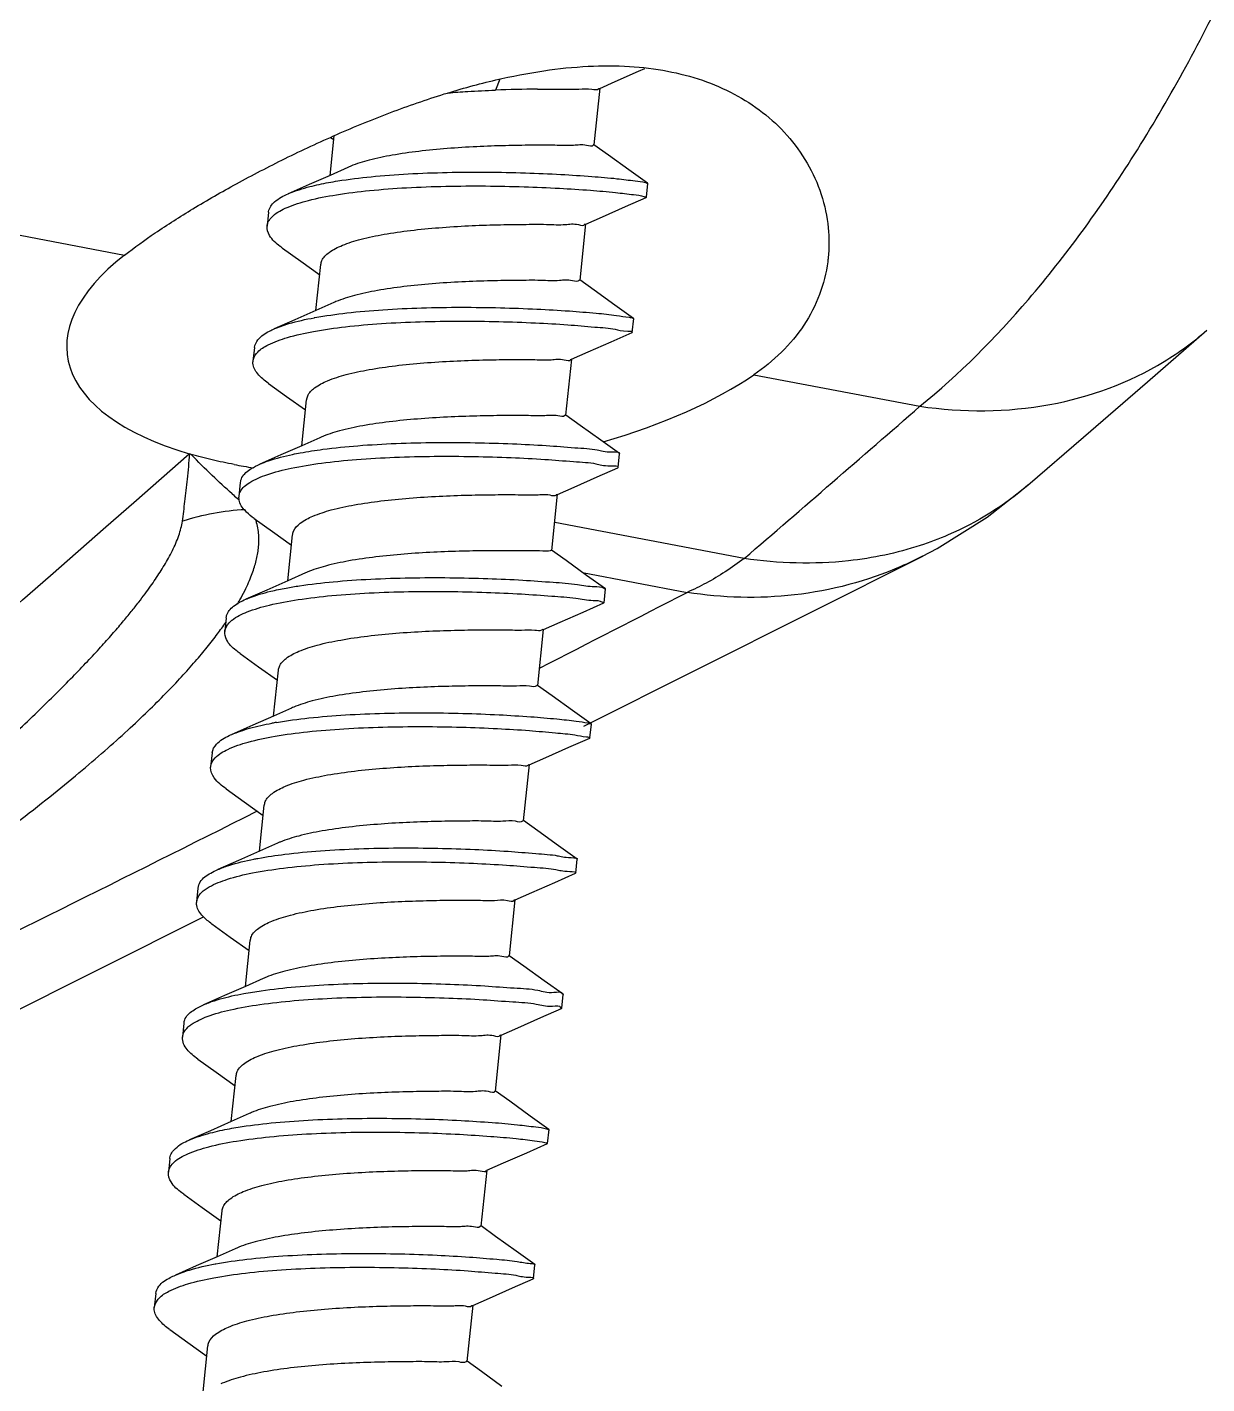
# Model space of a CAD drawing. Header units: millimetres. Extents: x -2947 to 97, y -3022 to 322.
# Drawn here: x -1455.96 to -1446.5, y -2127.89 to -2117.01 of the extents above; entities that cross this region are included whole.
import ezdxf

# ---------------------------------------------------------------- set-up
doc = ezdxf.new("R2010")
doc.units = ezdxf.units.MM
doc.layers.get('0').update_dxf_attribs({"linetype": 'CONTINUOUS'})

msp = doc.modelspace()

# ---------------------------------------------------------------- linework, layer by layer
at = {"color": 7}
for p, q in [((-1525.854376807207, -2105.394152423166), (-1455.178626173808, -2118.835711343666)), ((-1452.170927721207, -2117.425768865765), (-1452.205749358907, -2117.513134812766)), ((-1451.244744907207, -2117.443938327066), (-1451.059841821407, -2117.362029493465)), ((-1451.059841821407, -2117.362029493465), (-1451.007344687607, -2117.338969829366)), ((-1451.414730631007, -2117.952491088166), (-1451.367261635907, -2117.497613366266)), ((-1451.369542213007, -2117.499797408066), (-1451.244744907207, -2117.443938327066)), ((-1453.531513658007, -2118.196733302066), (-1453.498337714208, -2117.878820573766)), ((-1453.527128448108, -2117.892218968665), (-1453.501648622307, -2117.910547774766)), ((-1451.299978678307, -2118.034871057366), (-1451.415881410507, -2117.950845852366)), ((-1451.135970024207, -2118.152866759766), (-1451.299978678307, -2118.034871057366)), ((-1453.388101315707, -2118.132869340566), (-1453.531513658007, -2118.196733302066)), ((-1450.985517470707, -2118.260454750666), (-1451.135970024207, -2118.152866759766)), ((-1453.699554375307, -2118.270908976966), (-1453.867124161307, -2118.344303316366)), ((-1453.531513658007, -2118.196733302066), (-1453.699554375307, -2118.270908976966)), ((-1450.996082510007, -2118.372687535966), (-1450.984517302707, -2118.261862457366)), ((-1450.985517470707, -2118.260454750666), (-1450.984517302707, -2118.261862457366)), ((-1451.163787395607, -2118.446752500065), (-1450.997351879107, -2118.373858464266)), ((-1450.996082510007, -2118.372687535966), (-1450.997351879107, -2118.373858464266)), ((-1454.024855426708, -2118.492298293466), (-1454.036420633907, -2118.603123371966)), ((-1451.348597398707, -2118.528319672366), (-1451.163787395607, -2118.446752500065)), ((-1451.527812657207, -2119.036114078665), (-1451.480900295707, -2118.586570369665)), ((-1451.488432816407, -2118.589386195766), (-1451.487286298607, -2118.586443509166)), ((-1451.482365820407, -2118.587942502266), (-1451.348597398707, -2118.528319672366)), ((-1453.912643969808, -2118.780494782765), (-1453.766460057507, -2118.885024848866)), ((-1453.766460057507, -2118.885024848866), (-1453.614730648507, -2118.994170765266)), ((-1453.644595684207, -2119.280356292566), (-1453.606207305608, -2118.912494741266)), ((-1451.413060704507, -2119.118494047866), (-1451.528963436707, -2119.034468842866)), ((-1451.249052050307, -2119.236489750266), (-1451.413060704507, -2119.118494047866)), ((-1453.501183341808, -2119.216492330966), (-1453.644595684207, -2119.280356292566)), ((-1451.098599496808, -2119.344077741066), (-1451.249052050307, -2119.236489750266)), ((-1453.812636401407, -2119.354531967466), (-1453.980206187407, -2119.427926306866)), ((-1453.644595684207, -2119.280356292566), (-1453.812636401407, -2119.354531967466)), ((-1451.109164536107, -2119.456310526366), (-1451.097599328907, -2119.345485447866)), ((-1451.098599496808, -2119.344077741066), (-1451.097599328907, -2119.345485447866)), ((-1451.276869421707, -2119.530375490466), (-1451.110433905307, -2119.457481454766)), ((-1451.109164536107, -2119.456310526366), (-1451.110433905307, -2119.457481454766)), ((-1446.978101831207, -2119.851847848766), (-1446.502203651607, -2119.438417498466)), ((-1454.137937452907, -2119.575921283866), (-1454.149502660107, -2119.686746362466)), ((-1451.461679424908, -2119.611942662866), (-1451.276869421707, -2119.530375490466)), ((-1451.640894683307, -2120.119737069066), (-1451.593982321808, -2119.670193360166)), ((-1451.601581645807, -2119.673018922166), (-1451.600129316407, -2119.669858457666)), ((-1451.595447846607, -2119.671565492766), (-1451.461679424908, -2119.611942662866)), ((-1450.133483826307, -2119.795228257466), (-1448.802760330407, -2120.048313624266)), ((-1454.025725996007, -2119.864117773266), (-1453.879542083708, -2119.968647839366)), ((-1447.492059321307, -2120.296813037866), (-1446.978101831207, -2119.851847848766)), ((-1453.879542083708, -2119.968647839366), (-1453.727812674707, -2120.077793755666)), ((-1453.757677710408, -2120.363979282965), (-1453.719289331807, -2119.996117731665)), ((-1451.526142730607, -2120.202117038266), (-1451.642045462807, -2120.118091833266)), ((-1451.362134076507, -2120.320112740666), (-1451.526142730607, -2120.202117038266)), ((-1453.757677710408, -2120.363979282965), (-1453.925718427608, -2120.438154957866)), ((-1453.614265368007, -2120.300115321365), (-1453.757677710408, -2120.363979282965)), ((-1451.211681523007, -2120.427700731566), (-1451.362134076507, -2120.320112740666)), ((-1447.938141091707, -2120.681755856366), (-1447.492059321307, -2120.296813037866)), ((-1454.645089709007, -2120.433399852266), (-1454.655564802908, -2120.430364742366)), ((-1453.925718427608, -2120.438154957866), (-1454.093288213607, -2120.511549297265)), ((-1451.222246562307, -2120.539933516866), (-1451.210681355107, -2120.429108438266)), ((-1451.211681523007, -2120.427700731566), (-1451.210681355107, -2120.429108438266)), ((-1451.389951447907, -2120.613998480966), (-1451.223515931407, -2120.541104445166)), ((-1451.222246562307, -2120.539933516866), (-1451.223515931407, -2120.541104445166)), ((-1454.251019479007, -2120.659544274366), (-1454.262584686207, -2120.770369352866)), ((-1451.574761451107, -2120.695565653265), (-1451.389951447907, -2120.613998480966)), ((-1448.264995964107, -2120.937047410566), (-1447.937905594407, -2120.681556453666)), ((-1451.753976709507, -2121.203360059566), (-1451.707064348007, -2120.753816350566)), ((-1451.708529872807, -2120.755188483166), (-1451.574761451107, -2120.695565653265)), ((-1454.138808022107, -2120.947740763666), (-1453.992624109807, -2121.052270829766)), ((-1450.211552628208, -2121.268177843665), (-1451.730592439107, -2120.979277295266)), ((-1448.663668958108, -2121.187338633066), (-1448.264995964107, -2120.937047410566)), ((-1453.992624109807, -2121.052270829766), (-1453.840894700807, -2121.161416746066)), ((-1453.870759736507, -2121.447602273466), (-1453.832371358007, -2121.079740722066)), ((-1451.639224756807, -2121.285740028766), (-1451.755127489007, -2121.201714823766)), ((-1448.781377217707, -2121.250242440065), (-1448.663668958108, -2121.187338633066)), ((-1451.475216102607, -2121.403735731165), (-1451.639224756807, -2121.285740028766)), ((-1451.497842958907, -2122.612292636166), (-1448.779295122107, -2121.249224092166)), ((-1448.779308137207, -2121.249230798166), (-1448.780906853907, -2121.250053919366)), ((-1453.870759736507, -2121.447602273466), (-1454.038800453707, -2121.521777948366)), ((-1453.727347394107, -2121.383738311866), (-1453.870759736507, -2121.447602273466)), ((-1451.506887899707, -2121.380949519265), (-1450.669386971207, -2121.540229322666)), ((-1451.324763549108, -2121.511323721966), (-1451.475216102607, -2121.403735731165)), ((-1454.038800453707, -2121.521777948366), (-1454.206370239707, -2121.595172287766)), ((-1451.335328588407, -2121.623556507266), (-1451.323763381208, -2121.512731428766)), ((-1451.324763549108, -2121.511323721966), (-1451.323763381208, -2121.512731428766)), ((-1451.503033474007, -2121.697621471366), (-1451.336597957607, -2121.624727435666)), ((-1451.335328588407, -2121.623556507266), (-1451.336597957607, -2121.624727435666)), ((-1454.364101505207, -2121.743167264765), (-1454.375666712407, -2121.853992343365)), ((-1451.821611898907, -2121.838811473665), (-1451.687843477207, -2121.779188643766)), ((-1451.687843477207, -2121.779188643766), (-1451.503033474007, -2121.697621471366)), ((-1451.867058735608, -2122.286983049966), (-1451.820146374208, -2121.837439341066)), ((-1454.251890048307, -2122.031363754166), (-1454.105706136007, -2122.135893820266)), ((-1454.105706136007, -2122.135893820266), (-1453.953976727008, -2122.245039736566)), ((-1453.983841762707, -2122.531225263866), (-1453.945453384107, -2122.163363712566)), ((-1451.752306782907, -2122.369363019166), (-1451.868209515108, -2122.285337814165)), ((-1451.588298128807, -2122.487358721566), (-1451.752306782907, -2122.369363019166)), ((-1453.983841762707, -2122.531225263866), (-1454.151882479907, -2122.605400938766)), ((-1453.840429420307, -2122.467361302266), (-1453.983841762707, -2122.531225263866)), ((-1451.437845575307, -2122.594946712466), (-1451.588298128807, -2122.487358721566)), ((-1454.151882479907, -2122.605400938766), (-1454.319452265908, -2122.678795278166)), ((-1451.448410614607, -2122.707179497766), (-1451.436845407407, -2122.596354419165)), ((-1451.437845575307, -2122.594946712466), (-1451.436845407407, -2122.596354419165)), ((-1451.616115500207, -2122.781244461866), (-1451.449679983707, -2122.708350426065)), ((-1451.448410614607, -2122.707179497766), (-1451.449679983707, -2122.708350426065)), ((-1454.477183531307, -2122.826790255266), (-1454.488748738507, -2122.937615333766)), ((-1451.934693925107, -2122.922434464066), (-1451.800925503407, -2122.862811634166)), ((-1451.800925503407, -2122.862811634166), (-1451.616115500207, -2122.781244461866)), ((-1451.980140761807, -2123.370606040466), (-1451.933228400307, -2122.921062331466)), ((-1454.364972074407, -2123.114986744566), (-1454.218788162207, -2123.219516810665)), ((-1454.218788162207, -2123.219516810665), (-1454.067058753107, -2123.328662726965)), ((-1454.096923788807, -2123.614848254366), (-1454.058535410307, -2123.246986702966)), ((-1451.865388809107, -2123.452986009665), (-1451.981291541307, -2123.368960804666)), ((-1451.701380155007, -2123.570981711966), (-1451.865388809107, -2123.452986009665)), ((-1454.096923788807, -2123.614848254366), (-1454.264964506007, -2123.689023929166)), ((-1453.953511446407, -2123.550984292766), (-1454.096923788807, -2123.614848254366)), ((-1451.550927601407, -2123.678569702865), (-1451.701380155007, -2123.570981711966)), ((-1454.264964506007, -2123.689023929166), (-1454.432534292107, -2123.762418268566)), ((-1451.561492640707, -2123.790802488165), (-1451.549927433507, -2123.679977409666)), ((-1451.550927601407, -2123.678569702865), (-1451.549927433507, -2123.679977409666)), ((-1451.729197526307, -2123.864867452266), (-1451.562762009907, -2123.791973416566)), ((-1451.561492640707, -2123.790802488165), (-1451.562762009907, -2123.791973416566)), ((-1454.590265557507, -2123.910413245666), (-1454.601830764707, -2124.021238324266)), ((-1452.047775951208, -2124.006057454466), (-1451.914007529507, -2123.946434624666)), ((-1451.914007529507, -2123.946434624666), (-1451.729197526307, -2123.864867452266)), ((-1452.093222788007, -2124.454229030865), (-1452.046310426507, -2124.004685321866)), ((-1456.374979126307, -2125.057668363966), (-1454.545984993707, -2124.140618336066)), ((-1454.478054100608, -2124.198609734965), (-1454.331870188307, -2124.303139801066)), ((-1454.331870188307, -2124.303139801066), (-1454.180140779308, -2124.412285717466)), ((-1454.210005815007, -2124.698471244766), (-1454.171617436407, -2124.330609693466)), ((-1451.978470835207, -2124.536609000066), (-1452.094373567408, -2124.452583795066)), ((-1451.814462181107, -2124.654604702466), (-1451.978470835207, -2124.536609000066)), ((-1454.210005815007, -2124.698471244766), (-1454.378046532207, -2124.772646919666)), ((-1454.066593472608, -2124.634607283166), (-1454.210005815007, -2124.698471244766)), ((-1451.664009627607, -2124.762192693366), (-1451.814462181107, -2124.654604702466)), ((-1454.378046532207, -2124.772646919666), (-1454.545616318208, -2124.846041259066)), ((-1451.674574666907, -2124.874425478666), (-1451.663009459707, -2124.763600400066)), ((-1451.664009627607, -2124.762192693366), (-1451.663009459707, -2124.763600400066)), ((-1451.842279552507, -2124.948490442765), (-1451.675844036107, -2124.875596406966)), ((-1451.674574666907, -2124.874425478666), (-1451.675844036107, -2124.875596406966)), ((-1454.703347583607, -2124.994036236166), (-1454.714912790907, -2125.104861314666)), ((-1452.160857977407, -2125.089680444966), (-1452.027089555707, -2125.030057615066)), ((-1452.027089555707, -2125.030057615066), (-1451.842279552507, -2124.948490442765)), ((-1452.206304814107, -2125.537852021266), (-1452.159392452608, -2125.088308312365)), ((-1452.167112130707, -2125.091151243366), (-1452.165912692007, -2125.088119293766)), ((-1454.591136126707, -2125.282232725466), (-1454.444952214508, -2125.386762791566)), ((-1454.444952214508, -2125.386762791566), (-1454.293222805407, -2125.495908707866)), ((-1454.323087841107, -2125.782094235165), (-1454.284699462607, -2125.414232683866)), ((-1452.091552861407, -2125.620231990466), (-1452.207455593607, -2125.536206785466)), ((-1451.927544207307, -2125.738227692866), (-1452.091552861407, -2125.620231990466)), ((-1454.323087841107, -2125.782094235165), (-1454.491128558307, -2125.856269910066)), ((-1454.179675498707, -2125.718230273666), (-1454.323087841107, -2125.782094235165)), ((-1451.777091653807, -2125.845815683766), (-1451.927544207307, -2125.738227692866)), ((-1454.491128558307, -2125.856269910066), (-1454.658698344407, -2125.929664249466)), ((-1451.787656693107, -2125.958048469066), (-1451.776091485807, -2125.847223390466)), ((-1451.777091653807, -2125.845815683766), (-1451.776091485807, -2125.847223390466)), ((-1451.955361578607, -2126.032113433166), (-1451.788926062207, -2125.959219397366)), ((-1451.787656693107, -2125.958048469066), (-1451.788926062207, -2125.959219397366)), ((-1454.816429609808, -2126.077659226566), (-1454.827994817007, -2126.188484305166)), ((-1452.273940003508, -2126.173303435366), (-1452.140171581807, -2126.113680605566)), ((-1452.140171581807, -2126.113680605566), (-1451.955361578607, -2126.032113433166)), ((-1452.319386840307, -2126.621475011766), (-1452.272474478807, -2126.171931302766)), ((-1454.704218152908, -2126.365855715866), (-1454.558034240607, -2126.470385781966)), ((-1454.558034240607, -2126.470385781966), (-1454.406304831607, -2126.579531698366)), ((-1454.436169867307, -2126.865717225666), (-1454.397781488708, -2126.497855674365)), ((-1452.204634887507, -2126.703854980966), (-1452.320537619707, -2126.619829775966)), ((-1452.040626233407, -2126.821850683365), (-1452.204634887507, -2126.703854980966)), ((-1454.436169867307, -2126.865717225666), (-1454.604210584507, -2126.939892900566)), ((-1454.292757524907, -2126.801853264065), (-1454.436169867307, -2126.865717225666)), ((-1451.890173679907, -2126.929438674166), (-1452.040626233407, -2126.821850683365)), ((-1454.604210584507, -2126.939892900566), (-1454.771780370507, -2127.013287239965)), ((-1454.451802407207, -2126.923909744965), (-1454.448278855307, -2126.923258967866)), ((-1451.900738719208, -2127.041671459566), (-1451.889173512008, -2126.930846380966)), ((-1451.890173679907, -2126.929438674166), (-1451.889173512008, -2126.930846380966)), ((-1452.068443604807, -2127.115736423666), (-1451.902008088407, -2127.042842387866)), ((-1451.900738719208, -2127.041671459566), (-1451.902008088407, -2127.042842387866)), ((-1454.929511635907, -2127.161282216965), (-1454.941076843207, -2127.272107295566)), ((-1452.387022029707, -2127.256926425865), (-1452.253253608007, -2127.197303595965)), ((-1452.253253608007, -2127.197303595965), (-1452.068443604807, -2127.115736423666)), ((-1452.432468866407, -2127.705098002166), (-1452.385556504908, -2127.255554293266)), ((-1454.817300179107, -2127.449478706366), (-1454.671116266808, -2127.554008772466)), ((-1454.671116266808, -2127.554008772466), (-1454.519386857707, -2127.663154688766)), ((-1454.549251893407, -2127.949340216066), (-1454.510863514907, -2127.581478664766)), ((-1452.317716913707, -2127.787477971366), (-1452.433619645908, -2127.703452766365)), ((-1452.153708259607, -2127.905473673766), (-1452.317716913707, -2127.787477971366))]:
    msp.add_line(p, q, dxfattribs=at)
for centre, radius, start, end in [((-1451.766375763507, -2129.708449587266), 12.2032434014, 90.48047003070434, 92.06336362319495), ((-1453.088442382907, -2122.429257005866), 3.1431652266, 100.3357691593994, 100.451650537595), ((-1703.584677201507, -1827.230134212466), 388.1447041485, 310.7515361627092, 311.0266212504916), ((-1454.325990383507, -2119.294726617466), 1.1824945025, 253.5288357538992, 253.8167019846085), ((-1453.443806050607, -2116.007675971666), 4.5879674387, 259.2443003226995, 261.1691270384989), ((-1451.417398711907, -2117.453634912966), 4.3899559237, 228.6618807295928, 229.3787403908085), ((-1451.516195896507, -2117.568505935265), 4.2384429112, 229.3814784714987, 229.6470020838001), ((-1454.091205230108, -2122.940890165366), 2.0675303042, 93.38233768640653, 107.5772586190003), ((-1455.784797668707, -2120.741165282966), 1.7548140663, 330.6562199272915, 333.4146447197904), ((-1621.626863792907, -1789.723627836966), 373.2676196817, 297.0548947428122, 297.2582828880912), ((-1455.986302408607, -2120.629199529666), 1.9853337553, 329.5714680898057, 330.6893256154943), ((-1454.136746604207, -2121.987241717266), 0.2878171141, 128.6587607625782, 131.2037945712114), ((-1453.430344390507, -2125.675019946866), 3.1377148774, 99.7405570825977, 100.4145012895949), ((-1632.960681549707, -1767.236704446565), 398.4494292494, 295.6614008993003, 296.6694692527049), ((-1452.291445795408, -2126.175153832965), 0.0132532223, 3.018811745578084, 6.045049624183431)]:
    msp.add_arc(centre, radius, start, end, dxfattribs=at)
for start_param, end_param in [(5.6739496375, 7.0593451682), (1.9457841549, 2.4643606292)]:
    msp.add_ellipse((-1452.598206637907, -2119.273250362366), major_axis=(-3.0403694586, -0.3608611679), ratio=0.4215807445, start_param=start_param, end_param=end_param, dxfattribs=at)
for points, start_tangent, end_tangent in [([(-1448.802760330407, -2120.048313624266), (-1447.933127421308, -2119.191619558565), (-1447.110886046107, -2118.072557300766), (-1446.361974367308, -2116.727041802465), (-1445.710394934908, -2115.199300075666), (-1445.176201034607, -2113.537647525865)], (0.7773543900734123, 0.629062915958009), (0.2646649202012348, 0.9643404378200023)), ([(-1455.178626173808, -2118.835711343666), (-1454.933845141307, -2118.658653651966), (-1454.631509021907, -2118.465404059766), (-1454.281682498807, -2118.264330197766), (-1453.892260360908, -2118.062141054066), (-1453.476785040707, -2117.868790567866), (-1453.046090849007, -2117.692892391366), (-1452.615557060307, -2117.544445492766), (-1452.202763973407, -2117.431864521466), (-1451.817647322908, -2117.358126616766), (-1451.461707741407, -2117.322506785966), (-1451.130695604807, -2117.323762111866), (-1450.826454819707, -2117.361271422766)], (0.7889983795256221, 0.6143952775745775), (0.9823908752345172, -0.1868372774795206)), ([(-1450.826454819707, -2117.361271422766), (-1450.546578459407, -2117.434926155665), (-1450.291527829707, -2117.545192865866), (-1450.064679668707, -2117.691702470166), (-1449.867580009507, -2117.876203897466), (-1449.707360722407, -2118.097741633866), (-1449.594439208307, -2118.349376866966), (-1449.537993906407, -2118.617673527066), (-1449.538704905107, -2118.859170639066)], (0.9823908752368323, -0.1868372774673473), (-0.1036908317195732, -0.9946095773806439)), ([(-1452.587139711807, -2117.535910902566), (-1452.428164304308, -2117.524160921966), (-1452.205749358907, -2117.513134812766)], (0.9963487905149584, 0.08537615380994669), (0.9993097888766074, 0.03714762247291733)), ([(-1451.868708289707, -2117.505639742366), (-1451.684752455307, -2117.505029624366), (-1451.536225316507, -2117.505473952766), (-1451.432782623107, -2117.504997231365), (-1451.376846124907, -2117.501706785366)], (0.9999599896420701, 0.008945340408894675), (0.6983219103723268, 0.7157838427164613)), ([(-1451.376846124907, -2117.501706785366), (-1451.373339296407, -2117.497337448865)], (0.6983219087437575, 0.7157838443053008), (0.5436205089212376, 0.8393311279109185)), ([(-1451.915655700207, -2117.955519312766), (-1452.125801659707, -2117.958768467066), (-1452.355907087908, -2117.967087893466), (-1452.592743973307, -2117.982049469966), (-1452.820777406708, -2118.004478750466), (-1453.032917208408, -2118.035443622366), (-1453.217204970307, -2118.075041987066), (-1453.366124094807, -2118.123455978865), (-1453.388120048108, -2118.132827302265)], (-0.9999770392069435, -0.006776507870217788), (-0.9134173250694103, -0.4070243116363483)), ([(-1451.420768998408, -2117.951077983066), (-1451.422263151708, -2117.955306914266), (-1451.475002729107, -2117.957417309865), (-1451.578856564508, -2117.956833253966), (-1451.729669686907, -2117.955493976466), (-1451.915655700207, -2117.955519312766)], (-0.2294745075273794, -0.9733146718277017), (-0.9999770392069073, -0.00677650787553657)), ([(-1453.544865395307, -2118.254395619766), (-1453.469443616907, -2118.241468990866), (-1453.203267299507, -2118.207582532465), (-1452.906358731507, -2118.185052250666), (-1452.591778709208, -2118.173256806665), (-1452.273375478407, -2118.171096511266), (-1451.965167649207, -2118.177042328266), (-1451.680719519007, -2118.189204008266), (-1451.432536640507, -2118.205414319966), (-1451.231508566807, -2118.223325622766), (-1451.086423608207, -2118.240514479065), (-1451.003577219107, -2118.254589643766), (-1450.987240502607, -2118.262630324166)], (0.9833976225370101, 0.1814638145431644), (0.7839225520475119, -0.6208586251243644)), ([(-1453.988119592907, -2118.520705284865), (-1453.876289722807, -2118.454085547466), (-1453.704761540307, -2118.397652006166), (-1453.481008824107, -2118.352294069466), (-1453.214832506708, -2118.318407610966), (-1452.917923938707, -2118.295877329166), (-1452.603343916407, -2118.284081885166), (-1452.284940685608, -2118.281921589866), (-1451.976732856407, -2118.287867406766), (-1451.692284726307, -2118.300029086766), (-1451.444101847707, -2118.316239398466), (-1451.243073774107, -2118.334150701366), (-1451.097988815407, -2118.351339557666), (-1451.015142426307, -2118.365414722366), (-1450.997911851707, -2118.374281718866)], (0.7362546072576882, 0.6767046278043525), (0.6569881862360086, -0.7539008709016854)), ([(-1453.867135742807, -2118.344275924665), (-1453.864724515608, -2118.343260468966), (-1453.693196333007, -2118.286826927666), (-1453.544865395307, -2118.254395619766)], (0.9210550371140096, 0.3894324313753421), (0.9833976225528357, 0.1814638144574018)), ([(-1454.024723851807, -2118.492308956866), (-1454.023872353107, -2118.485342828766), (-1453.976554385607, -2118.409880206265), (-1453.867135742807, -2118.344275924665)], (0.0807797247170083, 0.9967319780536011), (0.921055036977084, 0.3894324316991876)), ([(-1453.912499730407, -2118.780289876066), (-1453.931743251107, -2118.766355762866), (-1454.016304720207, -2118.678736060266), (-1454.036289059007, -2118.603134035466)], (-0.8177204022591904, 0.5756156215123663), (0.08077972489648175, 0.9967319780390558)), ([(-1454.036289059007, -2118.603134035466), (-1454.035437560307, -2118.596167907366), (-1453.988119592907, -2118.520705284865)], (0.08077972439971523, 0.996731978079316), (0.7362546072257721, 0.6767046278390773)), ([(-1453.605301665307, -2118.912672984366), (-1453.596904292507, -2118.879705800866), (-1453.538710470707, -2118.814537234566), (-1453.432293759407, -2118.757535260366), (-1453.283374634907, -2118.709121268565), (-1453.099086873108, -2118.669522903866), (-1452.886947071407, -2118.638558031966), (-1452.658913638007, -2118.616128751466), (-1452.422076752507, -2118.601167174966), (-1452.191971324307, -2118.592847748566), (-1451.981825364907, -2118.589598594266)], (0.09949828594315739, 0.9950377335027922), (0.9999770392071093, 0.006776507845728964)), ([(-1451.981825364907, -2118.589598594266), (-1451.795839351607, -2118.589573257966), (-1451.645026229107, -2118.590912535466), (-1451.541172393807, -2118.591496591366), (-1451.488432816407, -2118.589386195766)], (0.9999770392075393, 0.006776507782293198), (0.4368048526338698, 0.8995562910210252)), ([(-1449.538704905107, -2118.859170639066), (-1449.542233090507, -2118.889260587366), (-1449.608198729808, -2119.153103697566), (-1449.733324128408, -2119.397135236866), (-1449.912520008907, -2119.613933687566), (-1450.133483826307, -2119.795228257466)], (-0.1036908317259813, -0.9946095773799758), (-0.8247536183514523, -0.5654922360352853)), ([(-1452.028737726407, -2119.039142303166), (-1452.241135493907, -2119.042447304966), (-1452.475146534508, -2119.051011219066), (-1452.713664752507, -2119.066298687266), (-1452.941214016207, -2119.088988565466), (-1453.151580380107, -2119.120057537266), (-1453.336715692007, -2119.160363836666), (-1453.484596927007, -2119.209311766166), (-1453.501200727108, -2119.216453245966)], (-0.9999770392073264, -0.006776507813690087), (-0.9136890254457403, -0.4064140312292545)), ([(-1451.533530568807, -2119.034467522566), (-1451.535411981208, -2119.038939640665), (-1451.588335836607, -2119.041041805566), (-1451.692342326008, -2119.040452112866), (-1451.843094864807, -2119.039114967466), (-1452.028737726407, -2119.039142303166)], (-0.277658450895153, -0.9606798554391072), (-0.9999770392075433, -0.006776507781698857)), ([(-1453.652377802107, -2119.337095224066), (-1453.397396227907, -2119.299865146966), (-1453.108120185108, -2119.274077557566), (-1452.797270360607, -2119.259256264366), (-1452.478528780407, -2119.254436411666), (-1452.165929131807, -2119.258207474366), (-1451.873231414007, -2119.268776111566), (-1451.613308785607, -2119.284046078666), (-1451.397573929607, -2119.301711637266), (-1451.235470498007, -2119.319360300366), (-1451.134052297807, -2119.334580333666), (-1451.098383599707, -2119.343764557566)], (0.9837721348445586, 0.1794223695735281), (0.8233251907603658, -0.5675699342454702)), ([(-1454.111280215007, -2119.613006545565), (-1454.028279648007, -2119.556064770266), (-1453.873437607907, -2119.496559175565), (-1453.663943009307, -2119.447920302666), (-1453.408961435207, -2119.410690225566), (-1453.119685392408, -2119.384902636166), (-1452.808835567807, -2119.370081342966), (-1452.490093987707, -2119.365261490266), (-1452.177494339107, -2119.369032552966), (-1451.884796621307, -2119.379601190066), (-1451.624873992807, -2119.394871157166), (-1451.409139136807, -2119.412536715866), (-1451.247035705208, -2119.430185378966), (-1451.145617505007, -2119.445405412166), (-1451.109234176708, -2119.455893302365), (-1451.109386734508, -2119.456086243066)], (0.6811884088039463, 0.7321081557469141), (-0.7104010375936483, -0.7037971055537725)), ([(-1453.980071724207, -2119.428235808866), (-1453.861872400707, -2119.385734096966), (-1453.658630577507, -2119.338242113566)], (0.9171815244015761, 0.398469636605352), (0.9834072387402946, 0.1814116942018602)), ([(-1454.137339550207, -2119.576006674666), (-1454.110173686907, -2119.514585707466), (-1454.016714440807, -2119.445239691766), (-1453.980071724207, -2119.428235808866)], (0.1413826377243645, 0.9899550241046818), (0.917181524446014, 0.3984696365030664)), ([(-1448.802762187607, -2120.048292933366), (-1447.761285651007, -2120.033980684766), (-1446.844899886407, -2119.689017500165), (-1446.502802279307, -2119.438278046566)], (0.989849692423553, -0.1421182127983508), (0.7541207017799115, 0.6567358427457524)), ([(-1454.025834917207, -2119.864273651066), (-1454.111442332907, -2119.787391676566), (-1454.149820361208, -2119.703132427366), (-1454.148904757407, -2119.686831753266)], (-0.8197091597930625, 0.5727799694047896), (0.1413826374488974, 0.9899550241440231)), ([(-1454.148904757407, -2119.686831753266), (-1454.121738894208, -2119.625410785966), (-1454.111280215007, -2119.613006545565)], (0.1413826378967389, 0.9899550240800638), (0.6811884086280731, 0.7321081559105549)), ([(-1453.718414893207, -2119.996236015466), (-1453.710860088307, -2119.965232792966), (-1453.655023029907, -2119.900570423666), (-1453.550766591607, -2119.843391047666), (-1453.402885356607, -2119.794443118166), (-1453.217750044807, -2119.754136818766), (-1453.007383680907, -2119.723067846966), (-1452.779834417107, -2119.700377968766), (-1452.541316199208, -2119.685090500466), (-1452.307305158607, -2119.676526586466), (-1452.094907391007, -2119.673221584666)], (0.09628679825894534, 0.9953536318721307), (0.9999770392072836, 0.006776507820029383)), ([(-1452.094907391007, -2119.673221584666), (-1451.909264529507, -2119.673194248866), (-1451.758511990707, -2119.674531394366), (-1451.654505501207, -2119.675121087066), (-1451.601581645807, -2119.673018922166)], (0.999977039207301, 0.006776507817464796), (0.4924879034729426, 0.8703192890731686)), ([(-1452.141819752507, -2120.122765293666), (-1452.355859315307, -2120.126111312165), (-1452.591228323108, -2120.134782105466), (-1452.830193423707, -2120.150199958965), (-1453.057294208108, -2120.172976416966), (-1453.269206762408, -2120.204495333166), (-1453.455455067107, -2120.245504466166), (-1453.602278483708, -2120.294877591466), (-1453.614279250907, -2120.300084080965)], (-0.9999770392069062, -0.006776507875726877), (-0.9138297368642405, -0.4060975400351902)), ([(-1451.645850316007, -2120.117365363866), (-1451.649521938907, -2120.122704359066), (-1451.704286554208, -2120.124679854665), (-1451.809161039208, -2120.124036743566), (-1451.958512238707, -2120.122724523166), (-1452.141819752507, -2120.122765293666)], (-0.4317073350717929, -0.9020137342885698), (-0.9999770392073676, -0.006776507807619406)), ([(-1453.770255225707, -2120.421601342066), (-1453.588620663407, -2120.393116857365), (-1453.308054495807, -2120.364031630365), (-1453.002093637507, -2120.346102771666), (-1452.684202259607, -2120.338503900266), (-1452.368376163807, -2120.339948325865), (-1452.068519121607, -2120.348746383366), (-1451.797823314907, -2120.362880726566), (-1451.568181485307, -2120.380096220866), (-1451.389656987107, -2120.398000434366), (-1451.270035358807, -2120.414170245266), (-1451.213852651508, -2120.425662427866)], (0.9831708899721967, 0.1826882621059133), (-0.6844540070697155, -0.7290560418830708)), ([(-1518.109205061407, -2166.999697988766), (-1500.102314941107, -2155.318721742166), (-1484.132609034808, -2144.068174056866), (-1469.169402035807, -2132.602728621366), (-1454.661266307608, -2120.428694563766)], (0.8489389444530727, 0.5284909352022065), (0.75034111252771, 0.661050841350859)), ([(-1454.715581055707, -2120.969894186665), (-1454.695067319607, -2120.811706417066), (-1454.675044952107, -2120.632415438766), (-1454.655564796307, -2120.430364813365)], (0.1386455117716474, 0.990342073258315), (0.08940021079176443, 0.9959957842834417)), ([(-1454.300020642907, -2120.515041254366), (-1454.477605638907, -2120.477272132166), (-1454.645102540807, -2120.433396355265)], (-0.9823908752406273, 0.1868372774473928), (-0.9606116848092482, 0.2778942083022561)), ([(-1454.316970495107, -2120.749722970966), (-1454.476046873007, -2120.603216538266), (-1454.645102540807, -2120.433396355265)], (-0.7508610039021847, 0.6604602583191537), (-0.6908563133568513, 0.7229920845313454)), ([(-1454.219869856207, -2120.691714714166), (-1454.175070895408, -2120.658877405366), (-1454.037484999908, -2120.596386677465), (-1453.843024777307, -2120.544512778166), (-1453.600185870707, -2120.503941935965), (-1453.319619703107, -2120.474856708965), (-1453.013658844707, -2120.456927850166), (-1452.695767466807, -2120.449328978866), (-1452.379941371007, -2120.450773404365), (-1452.080084328808, -2120.459571461965), (-1451.809388522107, -2120.473705805066), (-1451.579746692507, -2120.490921299466), (-1451.401222194307, -2120.508825512966), (-1451.281600566007, -2120.524995323865), (-1451.225563165907, -2120.536637872366)], (0.7328467603737937, 0.6803937285202116), (-0.7048618865036186, -0.7093445713858392)), ([(-1454.093269658408, -2120.511591492365), (-1454.025919792707, -2120.485561598865), (-1453.831459570107, -2120.433687699566), (-1453.770255225707, -2120.421601342066)], (0.9154000393097327, 0.4025453614584819), (0.9831708899860441, 0.1826882620313905)), ([(-1454.249445485507, -2120.659710693866), (-1454.238255964107, -2120.620000563365), (-1454.163505688108, -2120.548052326866), (-1454.093269658408, -2120.511591492365)], (0.1051447009644686, 0.994456933134408), (0.9154000392257359, 0.4025453616494929)), ([(-1454.261010692707, -2120.770535772466), (-1454.249821171407, -2120.730825641966), (-1454.219869856207, -2120.691714714166)], (0.1051447007432815, 0.9944569331577943), (0.7328467606016582, 0.6803937282747805)), ([(-1447.938151770207, -2120.681761454666), (-1448.576225030307, -2121.079656539566), (-1448.801921680408, -2121.164850550166)], (-0.7577140946483469, -0.6525866615026974), (-0.9507431654030913, -0.309979730691073)), ([(-1454.138793938107, -2120.947721120166), (-1454.201110509607, -2120.896420641466), (-1454.258574524508, -2120.810650635366), (-1454.261010692707, -2120.770535772466)], (-0.8126967311499623, 0.582686899782521), (0.1051447011013554, 0.9944569331199349)), ([(-1453.831503296607, -2121.079806852265), (-1453.824662897408, -2121.050501187266), (-1453.770680634707, -2120.986165574266), (-1453.668448148407, -2120.928956872966), (-1453.521624731807, -2120.879583747665), (-1453.335376427107, -2120.838574614566), (-1453.123463872807, -2120.807055698466), (-1452.896363088307, -2120.784279240465), (-1452.657397987707, -2120.768861386966), (-1452.422028980007, -2120.760190593665), (-1452.207989417207, -2120.756844575066)], (0.09280762955771543, 0.9956840582714368), (0.9999770392071086, 0.006776507845842347)), ([(-1452.207989417207, -2120.756844575066), (-1452.024681903307, -2120.756803804666), (-1451.875330703907, -2120.758116025066), (-1451.770456218907, -2120.758759136166), (-1451.715691603507, -2120.756783640566)], (0.9999770392074482, 0.006776507795731909), (0.6690575404610192, 0.7432106078039062)), ([(-1451.715691603507, -2120.756783640566), (-1451.712711097008, -2120.752739900766)], (0.6690575398319676, 0.7432106083701948), (0.5053385230801288, 0.8629211882270559)), ([(-1456.755270158508, -2123.291572078066), (-1456.646768384907, -2123.197976428766), (-1456.423521479308, -2123.001950705466), (-1456.221812056007, -2122.820274718666), (-1456.039724892908, -2122.651866613066), (-1455.875460577008, -2122.495666114666), (-1455.727514197507, -2122.350814137566), (-1455.594755766607, -2122.216765196066), (-1455.476153183407, -2122.093044892165), (-1455.370670549507, -2121.979150866566), (-1455.277325009607, -2121.874612246665), (-1455.195536341507, -2121.779410381666), (-1455.124966303408, -2121.693874733666), (-1455.065112568408, -2121.618231841466), (-1455.014324326307, -2121.551242708166), (-1454.970305695907, -2121.490562944666), (-1454.930939409607, -2121.433691374165), (-1454.894424131007, -2121.378120868666), (-1454.859741061607, -2121.322035758266), (-1454.826794072707, -2121.264668735966), (-1454.795895767907, -2121.205577338465), (-1454.767902856407, -2121.144951421866), (-1454.744304935407, -2121.084208725566), (-1454.726548865707, -2121.025256927066), (-1454.715581055707, -2120.969894186665)], (0.7589590378314581, 0.6511383715416773), (0.1384782554517437, 0.9903654743411856)), ([(-1454.107826874707, -2121.037467604466), (-1454.120319573007, -2120.981634951466), (-1454.129642880207, -2120.953294031266)], (-0.1576121188935344, 0.9875010987223714), (-0.3449423303516013, 0.9386238803331219)), ([(-1454.215522455307, -2121.526498149766), (-1454.184386714607, -2121.460246900166), (-1454.160199003007, -2121.401339835766), (-1454.141324483307, -2121.347769730166), (-1454.126524983307, -2121.297360189165), (-1454.115049565708, -2121.247894987566), (-1454.106792657308, -2121.197738828866), (-1454.102223791708, -2121.146164505166), (-1454.102179758507, -2121.092711160466), (-1454.107826874707, -2121.037467604466)], (0.4469118944113908, 0.8945779779502858), (-0.1576121190591558, 0.9875010986959369)), ([(-1452.254901778708, -2121.206388284066), (-1452.467812839207, -2121.209706082366), (-1452.700905595707, -2121.218237312266), (-1452.936968795108, -2121.233315115066), (-1453.164392117507, -2121.255873098866), (-1453.380251822207, -2121.287752204165), (-1453.568337937407, -2121.329073665066), (-1453.715401651507, -2121.378518121665), (-1453.727361540507, -2121.383706473765)], (-0.9999770392069637, -0.006776507867228311), (-0.913852917585697, -0.4060453731051606)), ([(-1451.756350940207, -2121.201227484566), (-1451.766350829507, -2121.206745505666), (-1451.824987110708, -2121.208325731865), (-1451.929898402107, -2121.207580640966), (-1452.075178030707, -2121.206327487266), (-1452.254901778708, -2121.206388284066)], (-0.6682924539349867, -0.7438986463313088), (-0.999977039206881, -0.006776507879442624)), ([(-1448.801921680408, -2121.164850550166), (-1449.374905246008, -2121.287034425666), (-1450.211837349008, -2121.268423487266)], (-0.9507431653821065, -0.3099797307554358), (-0.9894483421268443, 0.1448860871941794)), ([(-1450.211552346107, -2121.268177897366), (-1450.363474270707, -2121.374677985966), (-1450.516303138307, -2121.465433881566), (-1450.669384790707, -2121.540229737366)], (-0.7979886016151517, -0.6026725410140193), (-0.9166570602287171, -0.3996746601085015)), ([(-1448.780938554707, -2121.249992372066), (-1448.955545241708, -2121.332777918065), (-1449.808091027807, -2121.560144642665), (-1450.669100061507, -2121.540083038766)], (-0.889005910116103, -0.4578957215116118), (-0.9878304827758102, 0.1555343605088915)), ([(-1453.883865074507, -2121.505226020466), (-1453.776649873307, -2121.487341316066), (-1453.505838060207, -2121.454930566666), (-1453.205906485807, -2121.433824153966), (-1452.890050653107, -2121.423337290666), (-1452.572175658808, -2121.422311976566), (-1452.266276574407, -2121.429168599966), (-1451.985814818408, -2121.441976325666), (-1451.743118308508, -2121.458539133966), (-1451.548832122407, -2121.476493677066), (-1451.411444148007, -2121.493414590266), (-1451.336906858207, -2121.506922568466), (-1451.328738375107, -2121.514258886566)], (0.9832633895092868, 0.1821897550651747), (0.5940310404997696, -0.8044421190631187)), ([(-1454.316540421107, -2121.762491022966), (-1454.196715548507, -2121.697113347866), (-1454.018009221307, -2121.642062540665), (-1453.788215080507, -2121.598166394666), (-1453.517403267507, -2121.565755645266), (-1453.217471693007, -2121.544649232565), (-1452.901615860307, -2121.534162369266), (-1452.583740866007, -2121.533137055166), (-1452.277841781607, -2121.539993678566), (-1451.997380025608, -2121.552801404166), (-1451.754683515707, -2121.569364212566), (-1451.560397329607, -2121.587318755566), (-1451.423009355207, -2121.604239668865), (-1451.348472065507, -2121.617747647066), (-1451.339937273007, -2121.625615466865), (-1451.339718976107, -2121.625982274466)], (0.7804394089925683, 0.6252314202687921), (0.4836097954782191, -0.8752837058448621)), ([(-1454.206448494007, -2121.594988452066), (-1454.185150341307, -2121.586288269265), (-1454.006444014108, -2121.531237462066), (-1453.883865074507, -2121.505226020466)], (0.9201070742077965, 0.3916669146006188), (0.9832633895119677, 0.1821897550507072)), ([(-1454.363437628307, -2121.743210963666), (-1454.360748780307, -2121.726082523566), (-1454.304975213907, -2121.651665944366), (-1454.206448494007, -2121.594988452066)], (0.0656816394754795, 0.9978406296778123), (0.9201070741895515, 0.3916669146434798)), ([(-1459.579163157607, -2125.681437366366), (-1459.486204381007, -2125.628100550865), (-1458.871960169507, -2125.268633158666), (-1458.325803051007, -2124.937680123866), (-1457.839166523707, -2124.632408087766), (-1457.403978232407, -2124.349778731066), (-1457.012773620907, -2124.086647345466), (-1456.658632654807, -2123.839741893766), (-1456.335555196407, -2123.605943447566), (-1456.041928181407, -2123.384990342166), (-1455.778366783707, -2123.178362105966), (-1455.544359148108, -2122.986872519866), (-1455.337124930007, -2122.809523885166), (-1455.153529559707, -2122.644827801466), (-1454.991110930207, -2122.491674625866), (-1454.847863549908, -2122.349218826066), (-1454.721931630307, -2122.216624798966), (-1454.611740101907, -2122.093220312566), (-1454.516029481907, -2121.978595613265), (-1454.433627806008, -2121.872399612766), (-1454.367896932007, -2121.780836484166)], (0.8679020035254483, 0.4967354550226033), (0.5674973918619372, 0.8233751940821991)), ([(-1454.375002835507, -2121.854036042266), (-1454.372313987507, -2121.836907602165), (-1454.326343045507, -2121.770696385665)], (0.06568163932868426, 0.9978406296874751), (0.7518860536622398, 0.6592930777038565)), ([(-1454.251693250407, -2122.031087078466), (-1454.285401786407, -2122.005767064966), (-1454.361720556607, -2121.918672342966), (-1454.375002835507, -2121.854036042266)], (-0.8148847659760492, 0.5796229965936132), (0.06568163955459322, 0.9978406296726048)), ([(-1453.944575501307, -2122.163493186066), (-1453.938054853207, -2122.134854845765), (-1453.883403837807, -2122.069511002266), (-1453.781571316107, -2122.012597403166), (-1453.634507602108, -2121.963152946566), (-1453.446421486907, -2121.921831485666), (-1453.230561782207, -2121.889952380366), (-1453.003138459807, -2121.867394396566), (-1452.767075260307, -2121.852316593766), (-1452.533982503907, -2121.843785363866), (-1452.321071443307, -2121.840467565566)], (0.09001516975223395, 0.9959403944084588), (0.9999770392072497, 0.006776507825013606)), ([(-1452.321071443307, -2121.840467565566), (-1452.141347695307, -2121.840406768666), (-1451.996068066808, -2121.841659922466), (-1451.891156775307, -2121.842405013366), (-1451.832520494208, -2121.840824787166)], (0.999977039207545, 0.006776507781434419), (0.9306308841779936, 0.36595922916916)), ([(-1451.832520494208, -2121.840824787166), (-1451.823574490408, -2121.836256144566)], (0.9306308826602036, 0.365959233028886), (0.7930806590090475, 0.6091166294772908)), ([(-1452.367983804807, -2122.290011274466), (-1452.579370210707, -2122.293291134866), (-1452.809075142407, -2122.301620568765), (-1453.041482889208, -2122.316257770066), (-1453.269025826907, -2122.338483752365), (-1453.485259064807, -2122.369938012565), (-1453.674438146508, -2122.410827726766), (-1453.823145576607, -2122.459889222466), (-1453.840449590708, -2122.467315924166)], (-0.9999770392070167, -0.006776507859405716), (-0.9137942241159378, -0.4061774439482718)), ([(-1451.871640927707, -2122.284302580266), (-1451.876610198607, -2122.290066311666), (-1451.932788029407, -2122.291935359466), (-1452.036389400608, -2122.291271763166), (-1452.184201325608, -2122.289973211966), (-1452.367983804807, -2122.290011274466)], (-0.5060944853938787, -0.8624780413749124), (-0.999977039207596, -0.006776507773930258)), ([(-1453.961205183607, -2122.582538504666), (-1453.701155391907, -2122.546786898366), (-1453.408370664907, -2122.522444935165), (-1453.095728038307, -2122.508972005666), (-1452.776989426607, -2122.505343170365), (-1452.466188384607, -2122.510094831866), (-1452.177004764607, -2122.521389953065), (-1451.922155135307, -2122.537099916965), (-1451.712826123907, -2122.554899378766), (-1451.558175934707, -2122.572369884466), (-1451.464926254107, -2122.587107638666), (-1451.438304249308, -2122.595692689566)], (0.9855534584414607, 0.1693646378500427), (0.85185643101143, -0.5237753535099459)), ([(-1454.451347904808, -2122.865506765665), (-1454.350959264707, -2122.798714629066), (-1454.188666897807, -2122.740557022165), (-1453.972770390807, -2122.693363583266), (-1453.712720599107, -2122.657611976966), (-1453.419935872107, -2122.633270013765), (-1453.107293245507, -2122.619797084266), (-1452.788554633808, -2122.616168248966), (-1452.477753591807, -2122.620919910366), (-1452.188569971907, -2122.632215031565), (-1451.933720342507, -2122.647924995465), (-1451.724391331107, -2122.665724457266), (-1451.569741141907, -2122.683194963066), (-1451.476491461407, -2122.697932717166), (-1451.448756475707, -2122.707431179766)], (0.6755547291748558, 0.7373098452411221), (0.5883959123886446, -0.8085729715272051)), ([(-1454.319359788307, -2122.679011039966), (-1454.177101690608, -2122.629731943566), (-1453.997543074307, -2122.588996566365)], (0.9191323444747794, 0.393948896863915), (0.9834931129671033, 0.1809455629361401)), ([(-1454.477086273307, -2122.826802407566), (-1454.441020058207, -2122.756045091666), (-1454.339394057507, -2122.687889550466), (-1454.319359788307, -2122.679011039966)], (0.1239852301775147, 0.992284063510963), (0.919132344365967, 0.3939488971177876)), ([(-1454.488651480507, -2122.937627486166), (-1454.452585265507, -2122.866870170165), (-1454.451347904808, -2122.865506765665)], (0.1239852305018011, 0.9922840634704436), (0.6755547292304127, 0.7373098451902185)), ([(-1454.364976431907, -2123.114993003266), (-1454.459300128807, -2123.027145461266), (-1454.489185999907, -2122.943611898366), (-1454.488651480507, -2122.937627486166)], (-0.8206838381121251, 0.571382566991286), (0.1239852304308891, 0.9922840634793039)), ([(-1454.057620725307, -2123.247187695566), (-1454.050711458307, -2123.217478585066), (-1453.994198684607, -2123.151386116166), (-1453.889407814707, -2123.094007152366), (-1453.740672040607, -2123.044924053866), (-1453.551457618507, -2123.004022395966), (-1453.335199502307, -2122.972563510866), (-1453.107652449307, -2122.950337043266), (-1452.875244662308, -2122.935699843166), (-1452.645539814707, -2122.927370414865), (-1452.434153469507, -2122.924090555965)], (0.09087836429971824, 0.9958619999288093), (0.99997703920724, 0.00677650782644919)), ([(-1452.434153469507, -2122.924090555965), (-1452.250370990307, -2122.924052493466), (-1452.102559065207, -2122.925351044666), (-1451.998957694007, -2122.926014640866), (-1451.942779863208, -2122.924145593166)], (0.9999770392073074, 0.006776507816520514), (0.7493648730534479, 0.6621572978028635)), ([(-1451.942779863208, -2122.924145593166), (-1451.938619882807, -2122.919618881966)], (0.7493648755814862, 0.6621572949418769), (0.5827895527761618, 0.81262312124069)), ([(-1452.481065831008, -2123.373634264965), (-1452.691681996307, -2123.376895041866), (-1452.919173576707, -2123.385099306366), (-1453.152272569907, -2123.399700595466), (-1453.380245260608, -2123.421885590265), (-1453.595350263907, -2123.453034354966), (-1453.782722696207, -2123.493185151566), (-1453.930887700408, -2123.541306261665), (-1453.953531266107, -2123.550939813265)], (-0.9999770392073434, -0.006776507811196688), (-0.9134220001888619, -0.4070138198771374)), ([(-1451.985434947507, -2123.368185787266), (-1451.988998931708, -2123.373603247266), (-1452.044025902308, -2123.375551033966), (-1452.147330782907, -2123.374916785166), (-1452.296406524607, -2123.373601234266), (-1452.481065831008, -2123.373634264965)], (-0.4175020607470702, -0.9086759759517965), (-0.9999770392069819, -0.006776507864552275)), ([(-1454.109268703907, -2123.672449097766), (-1453.893700311807, -2123.639609544166), (-1453.609153023807, -2123.611986244766), (-1453.300889137807, -2123.595440444165), (-1452.982475449107, -2123.589084131466), (-1452.667931033807, -2123.591575247266), (-1452.371102551007, -2123.601177485566), (-1452.105047228507, -2123.615837665166), (-1451.881451025307, -2123.633277220266), (-1451.710107899407, -2123.651093734366), (-1451.598483383607, -2123.666867993766), (-1451.551233469707, -2123.678165008666)], (0.983285842035786, 0.1820685388857047), (-0.7977731649182677, -0.6029576911660474)), ([(-1454.561622758307, -2123.944818264165), (-1454.500064979307, -2123.901162662866), (-1454.354784692107, -2123.839980089166), (-1454.153586237907, -2123.789529812066), (-1453.905265519007, -2123.750434622766), (-1453.620718231007, -2123.722811323366), (-1453.312454345007, -2123.706265522665), (-1452.994040656307, -2123.699909210066), (-1452.679496241007, -2123.702400325866), (-1452.382667758307, -2123.712002564166), (-1452.116612435707, -2123.726662743766), (-1451.893016232607, -2123.744102298766), (-1451.721673106707, -2123.761918812966), (-1451.610048590807, -2123.777693072366), (-1451.562824060107, -2123.789009100266)], (0.7080684733916908, 0.7061437792608249), (-0.8029177765612681, -0.5960897953177103)), ([(-1454.432434143208, -2123.762645980766), (-1454.343219484907, -2123.729155010566), (-1454.142021030707, -2123.678704733566), (-1454.109268703907, -2123.672449097766)], (0.9153809053562417, 0.4025888698277528), (0.9832858420463265, 0.1820685388287787)), ([(-1454.588939734208, -2123.910587344766), (-1454.571557733807, -2123.861151426666), (-1454.488499772107, -2123.790337584366), (-1454.432434143208, -2123.762645980766)], (0.1301962589231476, 0.9914882420696762), (0.9153809054245142, 0.4025888696725193)), ([(-1454.600504941407, -2124.021412423366), (-1454.583122941007, -2123.971976505266), (-1454.561622758307, -2123.944818264165)], (0.1301962590198015, 0.9914882420569842), (0.7080684733446458, 0.7061437793079981)), ([(-1454.478150926607, -2124.198746035966), (-1454.551375919807, -2124.136016198066), (-1454.600427078708, -2124.050891413765), (-1454.600504941407, -2124.021412423366)], (-0.8152352644857616, 0.5791299193953203), (0.1301962588886162, 0.9914882420742105)), ([(-1454.170654932507, -2124.330830527466), (-1454.162578351308, -2124.298386143366), (-1454.103871871607, -2124.232469414465), (-1453.997057365107, -2124.175385543166), (-1453.848892360807, -2124.127264433066), (-1453.661519928607, -2124.087113636466), (-1453.446414925307, -2124.055964871766), (-1453.218442234607, -2124.033779876966), (-1452.985343241407, -2124.019178587866), (-1452.757851661007, -2124.010974323366), (-1452.547235495608, -2124.007713546466)], (0.09634261295279348, 0.9953482309872401), (0.999977039207003, 0.006776507861427849)), ([(-1452.547235495608, -2124.007713546466), (-1452.362576189207, -2124.007680515766), (-1452.213500447507, -2124.008996066666), (-1452.110195567007, -2124.009630315466), (-1452.055168596307, -2124.007682528766)], (0.9999770392069022, 0.006776507876297887), (0.6540115128288764, 0.7564845940845619)), ([(-1452.055168596307, -2124.007682528766), (-1452.052262312707, -2124.003555271765)], (0.6540115189575865, 0.7564845887860444), (0.4870940751269655, 0.8733495073429687)), ([(-1452.594147857107, -2124.457257255366), (-1452.804151009607, -2124.460502883866), (-1453.031543175307, -2124.468688002366), (-1453.266721740107, -2124.483430941465), (-1453.494760150408, -2124.505678644966), (-1453.708301277907, -2124.536634345166), (-1453.893375024707, -2124.576172864866), (-1454.042240894307, -2124.624224719566), (-1454.066611790207, -2124.634566215266)], (-0.9999770392069588, -0.006776507867958978), (-0.9132728207689987, -0.4073484440189215)), ([(-1452.099390353507, -2124.452756620666), (-1452.100942466107, -2124.457071961866), (-1452.154251334407, -2124.459159693666), (-1452.258122904007, -2124.458563271865), (-1452.408614104307, -2124.457229285265), (-1452.594147857107, -2124.457257255366)], (-0.2339048576542289, -0.9722594908591815), (-0.999977039206787, -0.006776507893306326)), ([(-1454.222875944307, -2124.756089910265), (-1454.083177103807, -2124.733403775866), (-1453.807926758707, -2124.702465738265), (-1453.505190622507, -2124.682771858365), (-1453.188289171007, -2124.673574405666), (-1452.871174094107, -2124.673657923266), (-1452.567806601107, -2124.681393389165), (-1452.291535301507, -2124.694810806466), (-1452.054501383808, -2124.711686987466), (-1451.867097597707, -2124.729644620066), (-1451.737505147707, -2124.746258202166), (-1451.671329133807, -2124.759162123266), (-1451.671085817907, -2124.762288406366)], (0.983165840200821, 0.1827154362997653), (0.01352482705511464, -0.999908535343673)), ([(-1454.668421965307, -2125.023587921866), (-1454.643900913907, -2125.004426395366), (-1454.516166622907, -2124.940312103966), (-1454.330411170708, -2124.886657734666), (-1454.094742311007, -2124.844228854466), (-1453.819491966007, -2124.813290816865), (-1453.516755829707, -2124.793596936966), (-1453.199854378207, -2124.784399484266), (-1452.882739301307, -2124.784483001766), (-1452.579371808307, -2124.792218467665), (-1452.303100508708, -2124.805635884966), (-1452.066066591007, -2124.822512065965), (-1451.878662804907, -2124.840469698665), (-1451.749070354907, -2124.857083280765), (-1451.682894341007, -2124.869987201866), (-1451.682659467007, -2124.874187454066)], (0.7508092078242212, 0.6605191393490164), (-0.02942823987353689, -0.9995668955592445)), ([(-1454.545690773807, -2124.845869340966), (-1454.504601415707, -2124.829487025366), (-1454.318845963507, -2124.775832656066), (-1454.222875944307, -2124.756089910265)], (0.917637777669127, 0.3974178015570843), (0.9831658401793693, 0.1827154364151949)), ([(-1454.702091579007, -2124.994129628366), (-1454.696526536907, -2124.966943863265), (-1454.632335706707, -2124.893601316766), (-1454.545690773807, -2124.845869340966)], (0.07415187705809209, 0.9972469599496212), (0.9176377775893855, 0.397417801741207)), ([(-1454.713656786307, -2125.104954706866), (-1454.708091744207, -2125.077768941866), (-1454.668421965307, -2125.023587921866)], (0.07415187681661235, 0.9972469599675768), (0.7508092074647574, 0.6605191397576172)), ([(-1454.590976782507, -2125.282010444465), (-1454.638031379707, -2125.245229260366), (-1454.706048344707, -2125.158696860566), (-1454.713656786307, -2125.104954706866)], (-0.8127429181615506, 0.582622475517592), (0.07415187701585071, 0.9972469599527621)), ([(-1454.283748838307, -2125.414443420465), (-1454.275081570607, -2125.380779556665), (-1454.215763459508, -2125.315222994966), (-1454.108410559008, -2125.258304001066), (-1453.959544689307, -2125.210252146366), (-1453.774470942607, -2125.170713626666), (-1453.560929815108, -2125.139757926466), (-1453.332891404707, -2125.117510222965), (-1453.097712840007, -2125.102767283765), (-1452.870320674308, -2125.094582165366), (-1452.660317521807, -2125.091336536866)], (0.0997030007107626, 0.9950172418854206), (0.9999770392070099, 0.006776507860416082)), ([(-1452.660317521807, -2125.091336536866), (-1452.474783768907, -2125.091308566766), (-1452.324292568607, -2125.092642553366), (-1452.220420999107, -2125.093238975166), (-1452.167112130707, -2125.091151243366)], (0.9999770392072111, 0.00677650783070736), (0.4426668682446655, 0.8966861456264728)), ([(-1452.707229883307, -2125.540880245866), (-1452.918751995107, -2125.544163474166), (-1453.151777243108, -2125.552657908466), (-1453.389893799208, -2125.567854883966), (-1453.617602520807, -2125.590471662766), (-1453.828244970807, -2125.621469818066), (-1454.013139892807, -2125.661552348965), (-1454.161413996307, -2125.710350886566), (-1454.179693587807, -2125.718189626966)], (-0.9999770392073243, -0.006776507814014377), (-0.9136116788373295, -0.4065878752398259)), ([(-1452.212212845007, -2125.538810228966), (-1452.212041300007, -2125.540376585966), (-1452.262562081507, -2125.542749751766), (-1452.365998482907, -2125.542239340166), (-1452.518293462407, -2125.540872367365), (-1452.707229883307, -2125.540880245866)], (0.1589691679852604, -0.9872835477359451), (-0.9999770392071855, -0.006776507834484253)), ([(-1454.336507630208, -2125.839773883165), (-1454.269301630907, -2125.828171198766), (-1454.004372646407, -2125.793897530366), (-1453.708292407707, -2125.770992243866), (-1453.394084800307, -2125.758850710766), (-1453.075581475107, -2125.756388663765), (-1452.766805502407, -2125.762090512766), (-1452.481346496307, -2125.774076879866), (-1452.231755054707, -2125.790188345766), (-1452.028983497207, -2125.808081674466), (-1451.881897824308, -2125.825334229266), (-1451.796882643707, -2125.839551926666), (-1451.778466485007, -2125.847694053266)], (0.9834291798365207, 0.1812927142663723), (0.8069454479321899, -0.5906259764533875)), ([(-1454.782355177907, -2126.108471694166), (-1454.672634581807, -2126.041529998366), (-1454.503008799607, -2125.984736374766), (-1454.280866838107, -2125.938996277266), (-1454.015937853607, -2125.904722608966), (-1453.719857614907, -2125.881817322465), (-1453.405650007507, -2125.869675789366), (-1453.087146682308, -2125.867213742365), (-1452.778370709607, -2125.872915591366), (-1452.492911703507, -2125.884901958466), (-1452.243320261907, -2125.901013424365), (-1452.040548704407, -2125.918906753066), (-1451.893463031508, -2125.936159307866), (-1451.808447851007, -2125.950377005266), (-1451.789087903207, -2125.959338148666)], (0.7232977067268554, 0.6905363331814423), (0.6694207231904783, -0.7428835005323089)), ([(-1454.658686753807, -2125.929691606466), (-1454.491443592307, -2125.873911296166), (-1454.336507630208, -2125.839773883165)], (0.9207682622418384, 0.3901099937814274), (0.9834291798134492, 0.1812927143915238)), ([(-1454.816378308407, -2126.077663793166), (-1454.815885780907, -2126.073378725966), (-1454.770789970707, -2125.997646615566), (-1454.661069374607, -2125.930704919766), (-1454.658686753807, -2125.929691606466)], (0.08866535476137541, 0.9960614714288669), (0.9207682621918148, 0.3901099938994967)), ([(-1454.827943515608, -2126.188488871766), (-1454.827450988108, -2126.184203804566), (-1454.782355177907, -2126.108471694166)], (0.08866535511007187, 0.9960614713978274), (0.7232977066748779, 0.6905363332358857)), ([(-1454.704099838607, -2126.365687191266), (-1454.719370414307, -2126.354728063466), (-1454.806082127908, -2126.266976966366), (-1454.827943515608, -2126.188488871766)], (-0.8184392221939807, 0.5745931078376348), (0.08866535506088521, 0.9960614714022058)), ([(-1454.396901269307, -2126.497991239165), (-1454.389069625507, -2126.466344615666), (-1454.332511356607, -2126.401552081566), (-1454.227583661007, -2126.344430167966), (-1454.079309557507, -2126.295631630466), (-1453.894414635507, -2126.255549099566), (-1453.683772185407, -2126.224550944266), (-1453.456063463907, -2126.201934165466), (-1453.217946907807, -2126.186737189966), (-1452.984921659707, -2126.178242755665), (-1452.773399547908, -2126.174959527366)], (0.09749373741988143, 0.9952361383932475), (0.9999770392072383, 0.006776507826698584)), ([(-1452.773399547908, -2126.174959527366), (-1452.584463127007, -2126.174951648866), (-1452.432168147607, -2126.176318621666), (-1452.328731746207, -2126.176829033266), (-1452.278210964608, -2126.174455867465)], (0.9999770392075408, 0.006776507782068044), (-0.05181633734012127, 0.9986566312725584)), ([(-1452.820311909407, -2126.624503236266), (-1453.034387403307, -2126.627850155266), (-1453.269796120407, -2126.636523790766), (-1453.508803946107, -2126.651947490466), (-1453.735960699407, -2126.674735635066), (-1453.947056001407, -2126.706117562466), (-1454.132945234207, -2126.746972046366), (-1454.279931161607, -2126.796258275166), (-1454.292772155507, -2126.801820345466)], (-0.999977039207251, -0.006776507824842723), (-0.9138097514399358, -0.4061425096850643)), ([(-1452.324518412707, -2126.619230087666), (-1452.327759400307, -2126.624408525366), (-1452.382089240708, -2126.626414527966), (-1452.486804016507, -2126.625783421466), (-1452.636603818007, -2126.624464748766), (-1452.820311909407, -2126.624503236266)], (-0.401051011179611, -0.916055722339974), (-0.9999770392066476, -0.006776507913878486)), ([(-1454.448278855307, -2126.923258967866), (-1454.198180248507, -2126.886292142066), (-1453.909858936107, -2126.860124241366), (-1453.599516613508, -2126.844946798165), (-1453.280812692407, -2126.839810827166), (-1452.967779181708, -2126.843319889565), (-1452.674195413907, -2126.853692319266), (-1452.412974030507, -2126.868840614966), (-1452.195585587507, -2126.886464459966), (-1452.031547421808, -2126.904153225866), (-1451.927999553307, -2126.919493391466), (-1451.889740723307, -2126.928912879366)], (0.9834718709390184, 0.1810609816379734), (0.7719668674026103, -0.6356627687953738)), ([(-1454.902548970307, -2127.197853653066), (-1454.824029005608, -2127.143607360966), (-1454.671158688707, -2127.083751168366), (-1454.463367614407, -2127.034734823565), (-1454.209745455707, -2126.997117220666), (-1453.921424143307, -2126.970949319966), (-1453.611081820707, -2126.955771876766), (-1453.292377899607, -2126.950635905766), (-1452.979344388907, -2126.954144968166), (-1452.685760621107, -2126.964517397866), (-1452.424539237707, -2126.979665693466), (-1452.207150794707, -2126.997289538465), (-1452.043112629107, -2127.014978304466), (-1451.939564760507, -2127.030318470066), (-1451.900951728707, -2127.041001168966), (-1451.901137286207, -2127.041180473966)], (0.6853091142767578, 0.7282523037307921), (-0.7763915373881758, -0.6302508870854723)), ([(-1454.771644700907, -2127.013598494866), (-1454.659593481407, -2126.972926089866), (-1454.451802407207, -2126.923909744965)], (0.9167019849886101, 0.3995716089988655), (0.9832645640771427, 0.1821834159032774)), ([(-1454.928750117407, -2127.161391339666), (-1454.903770983607, -2127.102436398766), (-1454.812463798407, -2127.032782282366), (-1454.771644700907, -2127.013598494866)], (0.1418471400707577, 0.9898885739585779), (0.9167019850901502, 0.3995716087659109)), ([(-1454.940315324607, -2127.272216418166), (-1454.915336190807, -2127.213261477365), (-1454.902548970307, -2127.197853653066)], (0.1418471402470236, 0.9898885739333196), (0.685309113859945, 0.7282523041230264)), ([(-1454.817421686007, -2127.449652063566), (-1454.900581844907, -2127.375678667266), (-1454.941181156107, -2127.291234993266), (-1454.940315324607, -2127.272216418166)], (-0.8188835957630073, 0.5739596297565255), (0.1418471399427403, 0.9898885739769222)), ([(-1454.509994398207, -2127.581551056966), (-1454.503009585807, -2127.551901151566), (-1454.448738112807, -2127.487567395666), (-1454.346100826207, -2127.430337556666), (-1454.199114898907, -2127.381051327866), (-1454.013225666007, -2127.340196843966), (-1453.802130364107, -2127.308814916566), (-1453.574973610807, -2127.286026771966), (-1453.335965785007, -2127.270603072266), (-1453.100557068007, -2127.261929436766), (-1452.886481574107, -2127.258582517766)], (0.09358326590015467, 0.9956114565147696), (0.9999770392072956, 0.006776507818241054)), ([(-1452.886481574107, -2127.258582517766), (-1452.702773482607, -2127.258544030266), (-1452.552973681208, -2127.259862702966), (-1452.448258905307, -2127.260493809466), (-1452.393929065007, -2127.258487806866)], (0.999977039206556, 0.006776507927397018), (0.6344591133591925, 0.7729564240469624)), ([(-1452.393929065007, -2127.258487806866), (-1452.391326941807, -2127.254618077466)], (0.6344591123341106, 0.7729564248883715), (0.4725626511138596, 0.8812970786132454)), ([(-1452.933393935607, -2127.708126226766), (-1453.147023328007, -2127.711461974466), (-1453.381931993408, -2127.720100013165), (-1453.620515616208, -2127.735459598566), (-1453.848018303707, -2127.758233701265), (-1454.062561059008, -2127.790177410966), (-1454.249599207107, -2127.831561966066), (-1454.395852254208, -2127.881094379466), (-1454.405851561208, -2127.885449220766)], (-0.999977039206987, -0.006776507863778447), (-0.913872828927148, -0.4060005573255925)), ([(-1452.437046126508, -2127.702519258566), (-1452.441682219807, -2127.708139978866), (-1452.497419774807, -2127.710047401466), (-1452.602486229607, -2127.709379635866), (-1452.750384640207, -2127.708083762466), (-1452.933393935607, -2127.708126226766)], (-0.490631333751385, -0.8713672557201912), (-0.9999770392076258, -0.006776507769517231))]:
    msp.add_spline(points, degree=3, dxfattribs=dict(at, start_tangent=start_tangent, end_tangent=end_tangent))

doc.saveas('drawing.dxf')
